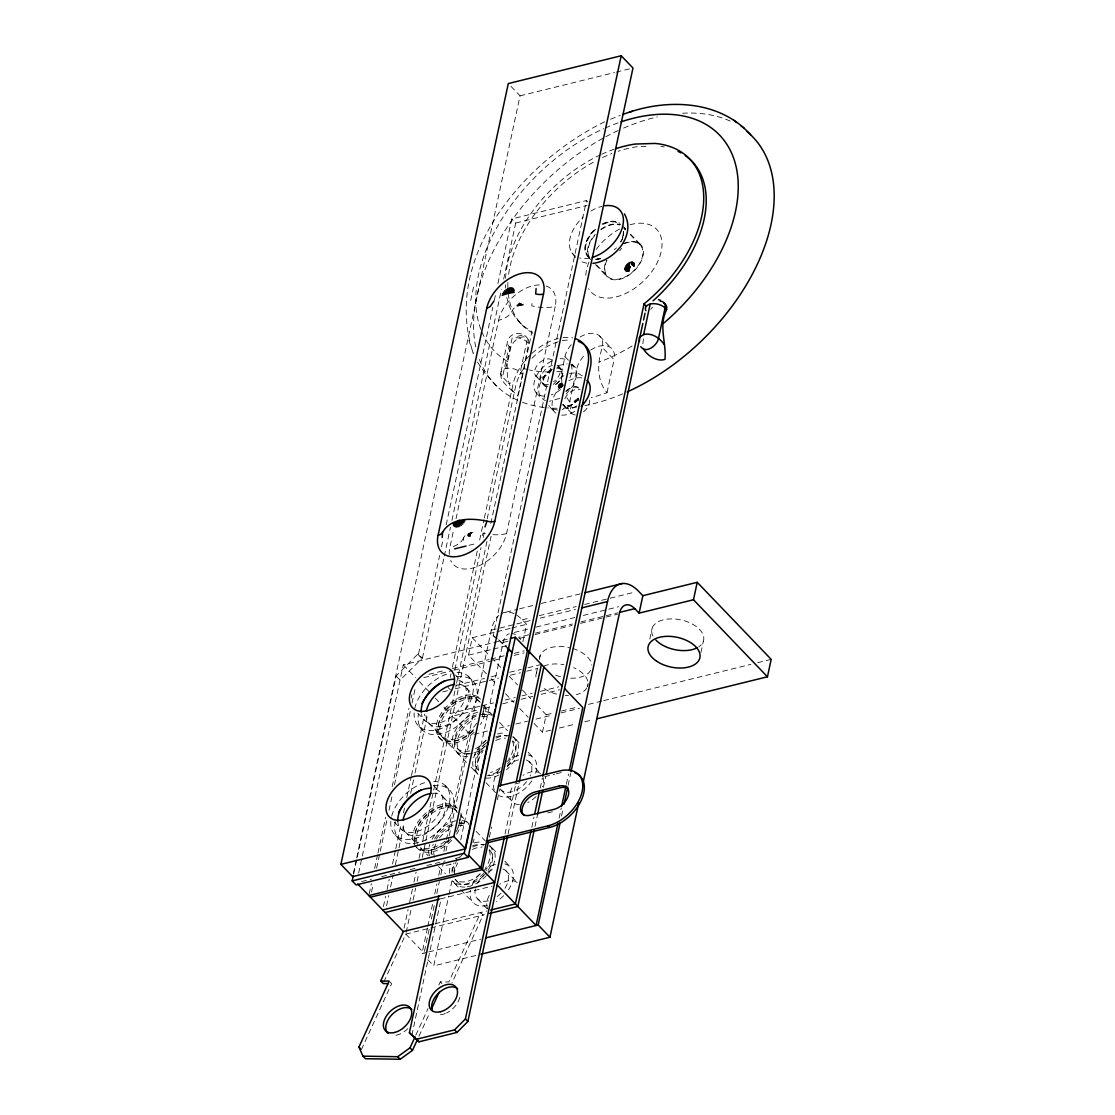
<?xml version="1.0" encoding="UTF-8"?>
<svg xmlns="http://www.w3.org/2000/svg" width="1115" height="1115" viewBox="0 0 1115 1115"><rect width="100%" height="100%" fill="white"/><g stroke="black" fill="none" stroke-linecap="round" stroke-linejoin="round"><path stroke-width="0.75" stroke-dasharray="5 3.75" d="M560.734 387.713L560.761 383.323M576.845 375.184L575.995 369.664L571.925 364.507M456.021 518.768L498.558 320.353A32.656 18.732 12.1 0 0 512.231 310.695A17.213 9.868 12.1 0 1 519.451 305.608L519.534 302.792M629.543 271.14L630.031 262.192M522.531 374.64L517.695 396.048L511.214 389.316L507.367 377.874L507.158 365.107L510.656 348.019A10.885 6.801 -43.8 0 1 521.486 337.092A10.885 6.801 -43.8 0 1 528.58 343.601L522.531 374.64L520.468 372.48A10.885 6.244 12.1 0 0 505.625 368.563A10.885 6.244 12.1 0 0 502.544 376.898L502.377 378.919M463.324 540.315L463.519 537.932A17.213 9.868 12.1 0 1 470.725 532.845L474.586 532.273M500.802 373.539C499.924 382.71 510.419 387.532 514.949 393.971M527.186 339.796L519.743 374.64M531.994 303.489L531.799 305.872A32.656 18.732 12.1 0 0 555.242 306.388L506.531 533.625A34.426 21.506 -43.8 0 1 479.812 565.43A34.426 21.506 -43.8 0 1 450.683 560.441M560.511 387.797L560.984 383.253M576.845 375.197L573.737 384.912L566.225 393.999M470.293 536.622L470.725 532.845L474.279 533.207M629.097 271.293L630.477 262.053M571.201 344.647A22.676 14.161 -43.8 0 0 564.971 356.661L561.375 374.208L562.085 385.525M580.093 337.037A22.676 14.161 -43.8 0 1 602.323 347.462C597.264 362.096 596.372 380.229 607.02 392.689L603.647 393.874A178.665 111.612 -43.8 0 1 591.187 397.665M643.369 338.751L642.672 346.124M470.669 300.493L474.307 283.545M560.288 387.867L561.193 383.184M353.399 873.226L356.312 859.623M356.675 857.923L520.05 95.834L510.642 86.022M353.636 874.104L396.104 676.025L417.763 654.171L422.432 658.073L400.02 680.108L396.104 676.025M358.64 873.115L403.296 664.847L508.635 638.895M418.501 653.989L439.644 555.423M441.456 546.921L442.92 540.12M446.195 524.831L492.83 307.308M494.293 300.506L495.381 295.405M497.931 283.517L511.771 218.93L586.462 200.533L590.393 204.616M369.19 893.854L371.393 883.638M374.668 868.32L377.595 854.703M377.957 852.989L385.623 817.239M392.187 786.591L408.982 708.276M411.17 698.06L411.909 694.645M371.49 892.084L373.316 883.582M376.605 868.251L387.198 818.87M389.01 810.368L392.299 795.037M394.487 784.821L410.557 709.907M412.006 703.091L415.658 686.073M422.432 658.073L443.923 557.807M444.286 556.106L450.488 527.214M451.937 520.412L501.485 289.301M503.673 279.098L515.701 223.014L511.771 218.93M449.275 554.49A34.426 21.506 -43.8 0 1 449.833 547.59L453.833 528.942M383.393 906.565L385.581 896.349M387.044 889.533L389.233 879.317M392.522 864L395.435 850.383M395.797 848.668L401.275 823.135M403.463 812.919L404.564 807.818M406.752 797.601L411.128 777.169M411.491 775.455L424.634 714.171M386.571 905.715L388.759 895.498M390.585 886.982L393.149 875.066M395.337 864.85L398.613 849.532M398.989 847.818L404.452 822.285M410.668 793.336L413.581 779.72M415.045 772.904L427.825 713.321M500.997 371.922L507.548 341.399C509.569 332.507 522.294 330.639 527.27 338.096M507.869 344.73L509.081 346.389L502.544 376.898L508.426 383.03M505.625 368.563L512.161 338.054A10.885 6.244 12.1 0 1 527.005 341.971L528.58 343.601M450.237 677.265L450.962 673.878M452.411 667.091L477.485 550.155M479.659 539.981L484.022 519.646M484.384 517.945L513.095 384.062A45.353 28.335 -43.8 0 1 529.541 355.685M454.864 669.655L481.025 547.618M483.213 537.458L485.025 528.984M487.199 518.81L515.548 386.612A45.353 28.335 -43.8 0 1 524.44 367.225M404.09 928.126L408.104 909.394M409.567 902.579L412.48 888.962M413.944 882.16L416.132 871.944M419.059 858.313L421.247 848.097M422.696 841.295L456.23 684.917M456.593 683.216L487.185 540.482M490.837 523.493L531.994 331.476A117.911 73.66 -43.8 0 1 506.809 297.51M406.181 932.377L411.282 908.544M413.107 900.028L415.658 888.111M417.121 881.296L418.947 872.794M422.237 857.463L491.102 536.245M486.405 673.808L468.523 655.16L472.258 637.738L495.325 632.052M427.435 928.07L421.958 953.604L427.017 952.363M427.798 926.37L432.913 902.537M434.739 894.035L436.927 883.819M438.753 875.303L440.578 866.787M443.854 851.47L446.042 841.254M446.418 839.553L491.297 630.184A43.541 23.067 76.2 0 1 498.879 615.396M424.425 951.388L429.164 929.255M431.352 919.039L434.641 903.707M436.829 893.505L439.38 881.575M440.843 874.773L443.394 862.857M445.958 850.926L448.871 837.309M449.233 835.609L470.781 735.147L452.537 716.151L477.61 709.962M495.158 637.627L493.192 635.578L586.462 200.533M411.853 1035.291L441.136 898.718M475.84 955.499L433.735 965.869L448.69 896.084M449.066 894.369L452.342 879.052M453.805 872.251L457.094 856.933M460.732 839.902L503.074 642.449A21.77 11.526 76.2 0 1 509.165 633.71M578.922 400.438A178.665 111.612 -43.8 0 1 569.667 401.888L576.748 368.926A22.676 14.161 -43.8 0 1 584.957 354.737M522.893 641.766L526.628 624.33L522.308 619.842A43.541 23.067 76.2 0 0 516.886 615.257M489.374 837.24L491.562 827.023M497.401 799.79L499.59 789.573M536.413 673.028L538.113 665.097M539.479 658.77L540.148 655.592M505.053 834.048L515.966 783.162M508.106 833.839L519.046 782.772M607.02 392.689L614.086 359.727L602.323 347.462M550.935 730.13L542.475 732.207L546.211 714.785L537.862 706.074M531.813 827.316L534.001 817.1M540.204 788.166L542.406 777.935M535.005 826.466L537.555 814.535M543.395 787.315L545.583 777.085M559.089 818.229L561.277 808.013M566.378 784.166L568.58 773.949M588.19 683.356L587.507 686.533A26.481 15.192 12.1 0 0 573.695 667.662M561.528 816.027L563.354 807.525M568.106 785.392L570.657 773.476M649.808 639.09L652.191 627.996M700.903 652.596L703.286 641.487M628.665 271.419L630.895 261.955M560.078 387.922L561.403 383.142M628.247 271.502L631.313 261.886M516.496 305.872L519.451 305.608L520.482 302.458M482.224 535.66L483.088 533.109A32.656 18.732 12.1 0 0 489.596 534.336M469.387 536.733L470.725 532.845L473.75 534.127M559.869 387.95L561.612 383.114M627.829 271.558L631.731 261.858M559.66 387.964L561.807 383.114M383.825 981.994L405.804 934.091L429.219 928.321M361.385 1049.605L391.63 983.667L389.191 981.116M415.784 1035.264L428.021 1008.573M438.836 985.033L440.272 981.883L448.788 982.008L480.677 912.474L483.13 915.039L451.951 983.012M418.961 1036.253L429.763 1012.699M627.438 271.572L632.121 261.858M559.465 387.964L562.002 383.128M627.048 271.544L632.484 261.9M468.607 536.594L470.725 532.845L473.025 534.977M517.025 304.953L519.451 305.608L521.388 302.346M559.284 387.95L562.183 383.156M626.686 271.475L632.832 261.983M559.117 387.909L562.35 383.212M626.351 271.377L633.153 262.109M558.95 387.839L562.504 383.281M553.347 384.452L557.876 379.769L564.343 375.365M626.045 271.238L633.459 262.262M467.993 536.217L470.725 532.845L472.175 535.716M578.225 399.24L570.615 405.818L562.239 409.498M507.325 766.423L511.088 761.921A22.676 14.161 -43.8 0 0 514.991 743.761L512.83 740.736M558.796 387.769L562.643 383.365M517.75 304.088L519.451 305.608L522.168 302.486M625.766 271.07L633.724 262.457M558.671 387.672L562.768 383.462M625.515 270.861L633.961 262.68M558.545 387.56L562.88 383.588M467.575 535.646L470.725 532.845L471.241 536.273M625.292 270.611L634.156 262.931M558.448 387.435L562.977 383.727M518.614 303.35L519.451 305.608L522.796 302.848M625.111 270.346L634.324 263.224M551.702 369.19C542.183 375.044 531.521 394.208 545.528 400.703M558.364 387.281L563.047 383.881M624.957 270.053L634.463 263.53M558.294 387.128L563.103 384.034M467.394 534.893L470.725 532.845M624.846 269.719L634.547 263.865M523.311 305.036L519.451 305.608L523.2 303.419M558.253 386.961L563.145 384.215M624.776 269.37L634.602 264.227M558.225 386.78L563.159 384.396M604.637 121.814C523.283 161.327 441.345 257.76 473.276 353.413L472.035 349.762M559.772 398.417L549.472 401.247M624.735 269.008L634.63 264.603M558.183 365.525L567.159 363.838M610.63 119.221L620.233 115.389M558.211 386.598L563.159 384.591M624.735 268.617L634.602 265.008M519.451 305.608L523.381 304.172M517.527 336.326L522.168 335.183M510.74 383.003L508.593 383.532M473.861 544.092L468.802 545.346M558.225 386.389L563.145 384.786M624.776 268.213L634.547 265.412M558.253 386.194L563.103 384.996M520.05 95.834L614.449 72.587M616.135 72.168L629.613 68.837M515.701 223.014L587.075 205.439M506.001 612.163L517.792 609.25M519.479 608.832L534.643 605.097M541.374 603.438L580.121 593.905M522.308 619.842L530.74 617.766M539.158 615.689L576.218 606.56M584.636 604.483L633.473 592.455M491.297 630.184L531.716 620.233M540.148 618.156L575.507 609.445M496.969 631.648L510.154 628.4M511.799 627.996L526.628 624.33M493.192 635.578L497.485 638.658M514.21 632.47L527.688 629.153M536.106 627.076L574.852 617.529M583.27 615.452L618.644 606.741M528.677 634.783L518.573 637.278L520.733 639.522M535.423 633.125L572.469 623.996M580.901 621.919L617.947 612.79M503.074 642.449L508.119 641.209M519.911 638.296L526.642 636.637M535.075 634.56L572.12 625.431M580.553 623.355L617.599 614.226M468.523 655.16L491.59 649.488M493.234 649.083L508.064 645.418M428.927 674.324L445.652 670.213M452.342 668.554L489.123 659.495M490.795 659.09L504.175 655.787M514.21 653.32L524.245 650.853M423.811 677.613L452.244 670.603M453.917 670.199L492.37 660.721M494.043 660.303L502.405 658.254M514.113 655.369L524.134 652.888M456.133 685.446L484.565 678.436M491.255 676.791L499.618 674.728M509.653 672.261L521.346 669.376M528.036 667.732L539.855 664.819M442.725 691.899L448.955 690.366M455.241 688.819L498.726 678.101M510.433 675.23L520.454 672.749M526.754 671.202L537.639 668.512M480.175 706.171L450.084 713.586L442.098 705.279M481.847 705.767L493.555 702.882M505.262 699.997L515.297 697.53M521.987 695.871L532.008 693.405M540.371 691.342L558.768 686.812M484.3 708.318L492.663 706.255M502.698 703.788L514.405 700.903M521.095 699.258L532.789 696.373M541.151 694.311L559.549 689.781M546.211 714.785L552.984 713.112M561.43 711.022L578.351 706.854M588.497 704.359L602.03 701.028M603.717 700.61L750.883 664.359M757.643 662.686L771.176 659.355M474.126 734.325L487.492 731.036M499.199 728.151L509.234 725.684M515.924 724.025L527.632 721.14M535.994 719.091L552.706 714.966M561.068 712.903L579.466 708.373M559.396 728.039L576.302 723.886M584.762 721.795L593.222 719.719M514.935 783.97L523.228 781.922M544.803 776.611L554.754 774.158M556.413 773.754L561.403 772.528M547.66 812.933L552.441 811.748M361.581 881.547L371.616 879.08M381.651 876.613L388.341 874.954M390.013 874.55L400.048 872.083M410.083 869.602L416.773 867.958M426.794 865.491L433.484 863.832M435.157 863.428L445.192 860.961M455.227 858.48L461.917 856.836M440.3 898.927L492.133 886.16M435.129 923.708L486.962 910.927M430.892 927.903L484.398 914.718M428.704 951.945L480.913 939.081M569.389 373.344L577.138 372.8L583.27 376.438M624.86 267.795L634.449 265.83M558.308 385.985L563.033 385.205M624.971 267.377L634.31 266.262M561.835 371.309L561.737 371.323A156.002 97.465 -43.8 0 1 553.249 371.922M558.378 385.762L562.964 385.428M646.087 146.344L637.78 146.595A117.911 73.66 -43.8 0 0 618.142 151.278M625.125 266.945L634.128 266.694M558.462 385.553L562.866 385.637M625.32 266.513L633.933 267.112M557.486 410.041L552.148 408.731L548.692 405.47M558.559 385.344L562.754 385.846M625.543 266.095L633.682 267.544M586.825 263.238L581.18 261.649M558.685 385.121L562.629 386.069M625.794 265.663L633.418 267.962M523.269 368.34L523.743 368.48A156.002 97.465 -43.8 0 0 528.064 369.623M558.824 384.912L562.49 386.278M626.086 265.245L633.111 268.367M558.977 384.717L562.322 386.473M626.407 264.84L632.79 268.771M571.8 365.065L573.863 366.542M559.131 384.508L562.155 386.668M626.741 264.464L632.428 269.147M559.312 384.327L561.974 386.849M498.67 639.745L508.133 648.414M499.046 640.567L506.14 647.076M627.104 264.088L632.066 269.509M496.928 386.361L484.9 373.163L477.443 362.068M575.312 257.649L570.462 249.899M623.341 226.61L625.752 229.119M630.574 234.136L640.219 244.185M630.296 234.652L640.679 245.467M587.452 255.433L589.765 257.83M596.678 265.049L607.076 275.865M595.48 264.589L607.536 277.147M599.605 335.963L611.368 348.228M564.971 356.661L570.852 362.793M572.037 364.02L576.748 368.926M519.005 321.678L521.458 324.228M558.74 366.487L561.193 369.051M557.988 366.375L561.291 369.818M509.081 346.389L510.656 348.019M535.66 375.825L544.482 385.01M571.758 413.456L562.936 404.257A11.331 7.08 -43.8 0 0 578.518 398.571M542.141 383.226L544.594 385.79M565.291 407.351L562.838 404.787A11.791 7.373 -43.8 0 0 578.532 399.072M550.099 407.254L554.643 411.979M472.258 637.738L490.154 656.373M491.339 657.613L502.071 668.805M509.234 676.261L517.583 684.958M522.35 689.92L530.712 698.617M491.185 678.784L497.151 684.986M505.499 693.683L513.848 702.394M519.813 708.596L528.162 717.307M534.127 723.51L542.475 732.207M468.467 676.471L472.398 680.554M455.533 675.035L462.6 682.394M466.432 687.941L478.697 700.722M483.617 705.837L492.523 715.119M499.548 722.422L507.52 730.743M515.674 739.245L521.374 745.182M528.217 752.304L533.918 758.242M529.151 761.67L540.928 773.935A19.959 12.46 -43.8 0 0 523.046 775.329M417.763 654.171L421.679 658.254M448.049 687.425L450.502 689.99M403.296 664.847L415.547 677.627M419.351 681.586L429.387 692.025M435.254 698.143L440.955 704.095M501.067 790.005L512.844 802.256M457.763 748.806L460.216 751.371M428.815 723.133L441.08 735.9M442.655 737.531L454.906 750.311M457.359 752.862L466.488 762.367M471.046 767.12L475.603 771.873M486.042 782.744L496.3 793.434M417.749 713.14L424.815 720.499M438.181 736.276L439.756 737.907M418.947 726.423L422.864 730.52M445.108 785.434L449.038 789.518M433.359 785.225L439.24 791.357M443.073 796.904L455.338 809.685M460.258 814.8L469.164 824.096M476.189 831.4L485.304 840.905M492.314 848.208L498.015 854.146M504.858 861.268L510.558 867.219M505.792 870.648L517.569 882.899A19.959 12.46 -43.8 0 0 499.673 884.293M477.708 898.969L488.3 910.007M457.554 881.895L455.101 879.345A22.676 14.161 -43.8 0 0 481.499 872.836M405.456 832.097L417.721 844.863M420.397 847.665L428.202 855.79M438.557 866.578L445.401 873.714M454.697 883.387L472.941 902.397M394.389 822.117L401.456 829.476M395.574 835.4L399.505 839.484M405.804 934.091L424.048 953.088M427.853 959.736L433.735 965.869M440.272 981.883L441.902 983.583M536.176 392.731L541.291 398.069M569.667 401.888L565.653 395.909M559.493 384.145L561.779 387.03M627.494 263.739L631.661 269.858M623.675 228.004L625.125 230.024M489.457 849.7L491.631 852.738A22.676 14.161 -43.8 0 1 487.729 870.899M559.688 383.964L561.584 387.198M627.884 263.405L631.257 270.165M559.897 383.811L561.375 387.351M628.303 263.098L630.839 270.457M468.899 340.493L470.112 344.061M560.106 383.671L561.166 387.476M628.735 262.833L630.407 270.722M560.329 383.546L560.943 387.602M629.167 262.583L629.975 270.945M560.538 383.421L560.734 385.595M629.599 262.373L629.766 266.806M630.003 224.784A45.353 28.335 -43.8 0 1 653.766 268.715A45.353 28.335 -43.8 0 1 588.622 288.701M585.779 275.363A45.353 28.335 -43.8 0 1 589.751 260.283M596.191 249.412A45.353 28.335 -43.8 0 1 619.912 228.882M624.47 243.586A22.676 14.161 -43.8 0 1 642.547 256.06A22.676 14.161 -43.8 0 1 616.804 279.349A22.676 14.161 -43.8 0 1 607.661 258.778M623.327 232.547A22.676 14.161 -43.8 0 1 620.47 242.122M600.358 258.387A22.676 14.161 -43.8 0 1 597.18 258.917M589.278 257.105A22.676 14.161 -43.8 0 1 595.243 229.272M602.63 224.157A22.676 14.161 -43.8 0 1 619.243 223.362M623.62 231.446A23.025 14.384 -43.8 0 1 623.313 235.084M622.853 236.993A23.025 14.384 -43.8 0 1 620.33 242.847M599.34 258.889A23.025 14.384 -43.8 0 1 595.605 259.251M589.389 257.579A23.025 14.384 -43.8 0 1 596.497 227.906M602.253 224.087A23.025 14.384 -43.8 0 1 619.745 223.293M589.542 258.081A32.126 20.07 -43.8 0 1 579.647 257.983M575.675 256.269A32.126 20.07 -43.8 0 1 583.089 217.035M590.866 211.083A32.126 20.07 -43.8 0 1 601.933 206.331M433.679 781.336A35.192 21.979 -43.8 0 1 447.84 808.277A35.192 21.979 -43.8 0 1 411.797 839.121A35.192 21.979 -43.8 0 1 391.365 817.56M391.713 816.082A35.192 21.979 -43.8 0 1 426.39 782.228M457.039 672.373A35.192 21.979 -43.8 0 1 471.729 697.795A35.192 21.979 -43.8 0 1 438.167 729.503A35.192 21.979 -43.8 0 1 414.139 712.917M414.724 708.582A35.192 21.979 -43.8 0 1 449.749 673.265M456.662 676.763A35.192 21.979 -43.8 0 1 476.258 699.886A35.192 21.979 -43.8 0 1 441.582 733.726A35.192 21.979 -43.8 0 1 418.376 714.13M433.303 785.727A35.192 21.979 -43.8 0 1 452.76 809.351A35.192 21.979 -43.8 0 1 417.219 842.926A35.192 21.979 -43.8 0 1 395.281 821.644M458.753 680.108A26.844 16.767 -43.8 0 1 454.376 714.422A26.844 16.767 -43.8 0 1 421.358 713.921M435.394 789.072A26.844 16.767 -43.8 0 1 430.139 824.166A26.844 16.767 -43.8 0 1 397.79 821.239M506.531 533.625A32.656 18.732 12.1 0 1 491.227 534.531M546.197 285.998A34.426 21.506 -43.8 0 1 555.242 306.388M498.558 320.353A34.426 21.506 -43.8 0 1 539.953 284.938M463.519 537.932A32.656 18.732 12.1 0 1 449.833 547.59M476.621 723.273A25.757 16.098 -43.8 0 1 443.422 737.823A25.757 16.098 -43.8 0 1 448.885 706.562A25.757 16.098 -43.8 0 1 480.189 702.868M415.686 841.49A25.757 16.098 -43.8 0 1 430.585 811.441A25.757 16.098 -43.8 0 1 457.373 813.058M444.941 841.281A25.757 16.098 -43.8 0 1 420.843 847.219M432.843 793.239A25.757 16.098 -43.8 0 1 445.22 810.396A25.757 16.098 -43.8 0 1 421.86 834.55A25.757 16.098 -43.8 0 1 402.613 824.515M459.282 684.387A25.757 16.098 -43.8 0 1 458.39 717.516A25.757 16.098 -43.8 0 1 425.972 715.551M460.314 816.082A28.293 17.673 -43.8 0 1 459.826 821.532M459.478 822.968A28.293 17.673 -43.8 0 1 457.889 827.358M448.16 840.599A28.293 17.673 -43.8 0 1 415.909 846.661A28.293 17.673 -43.8 0 1 424.369 814.438A28.293 17.673 -43.8 0 1 456.843 807.581M483.673 707.105A28.293 17.673 -43.8 0 1 482.405 715.454M473.554 729.642A28.293 17.673 -43.8 0 1 440.118 738.52A28.293 17.673 -43.8 0 1 447.059 706.13A28.293 17.673 -43.8 0 1 480.203 698.603M484.718 705.474A28.293 17.673 -43.8 0 1 480.467 724.402M474.126 732.276A28.293 17.673 -43.8 0 1 441.61 740.095A28.293 17.673 -43.8 0 1 447.854 708.555A28.293 17.673 -43.8 0 1 480.663 699.258M460.857 812.96A28.293 17.673 -43.8 0 1 456.174 834.801M451.756 840.236A28.293 17.673 -43.8 0 1 416.383 846.884M414.641 842.592A28.293 17.673 -43.8 0 1 428.787 813.574A28.293 17.673 -43.8 0 1 457.303 808.222M624.219 227.53A23.22 14.509 -43.8 0 1 625.557 229.718M621.571 248.31A23.22 14.509 -43.8 0 1 619.745 250.68M590.671 259.572A23.22 14.509 -43.8 0 1 595.257 234.359M600.901 229.342A23.22 14.509 -43.8 0 1 620.024 224.631M632.093 346.012A156.002 97.465 -43.8 0 1 599.173 362.11M549.932 371.992A156.002 97.465 -43.8 0 1 529.541 369.957M507.743 361.608A156.002 97.465 -43.8 0 1 482.182 332.591M480.9 329.427A156.002 97.465 -43.8 0 1 603.745 128.671M605.32 127.96A156.002 97.465 -43.8 0 1 619.438 122.399M650.812 309.371A10.885 6.801 -43.8 0 1 652.623 307.21M622.672 393.874A178.679 111.625 -43.8 0 1 584.915 405.595M576.859 406.947A178.679 111.625 -43.8 0 1 563.549 408.174M557.096 408.299A178.679 111.625 -43.8 0 1 547.688 407.853M544.301 407.491A178.679 111.625 -43.8 0 1 519.381 401.038M517.792 400.341A178.679 111.625 -43.8 0 1 478.697 357.539M475.729 346.863A178.679 111.625 -43.8 0 1 604.344 137.493M605.821 136.699A178.679 111.625 -43.8 0 1 620.623 129.396M623.592 128.086A178.679 111.625 -43.8 0 1 657.334 116.894M682.561 113.242A178.679 111.625 -43.8 0 1 731.524 121.716M622.783 243.92A23.22 14.509 -43.8 0 1 643.271 254.359A23.22 14.509 -43.8 0 1 618.24 279.6A23.22 14.509 -43.8 0 1 606.435 260.408M614.267 249.788A23.22 14.509 -43.8 0 1 616.567 247.823M590.643 350.068A22.676 14.161 -43.8 0 1 614.086 359.727M486.67 742.479A25.757 16.098 -43.8 0 1 477.108 750.158M469.304 753.35A25.757 16.098 -43.8 0 1 452.509 737.935A25.757 16.098 -43.8 0 1 478.14 712.081M485.373 711.565A25.757 16.098 -43.8 0 1 491.604 714.213M429.526 855.902A25.757 16.098 -43.8 0 1 429.832 844.39M432.09 839.26A25.757 16.098 -43.8 0 1 457.303 820.57M462.014 820.542A25.757 16.098 -43.8 0 1 468.244 823.191M459.756 818.898A25.757 16.098 -43.8 0 1 455.617 832.612M451.045 838.675A25.757 16.098 -43.8 0 1 420.216 847.414M417.261 843.121A25.757 16.098 -43.8 0 1 429.693 814.898A25.757 16.098 -43.8 0 1 456.913 811.316M483.102 711.468A25.757 16.098 -43.8 0 1 481.527 718.52M473.331 730.827A25.757 16.098 -43.8 0 1 443.101 738.005A25.757 16.098 -43.8 0 1 450.321 708.318A25.757 16.098 -43.8 0 1 480.272 702.352M589.333 400.02A11.331 7.08 -43.8 0 1 581.737 413.121M575.298 414.975A11.331 7.08 -43.8 0 1 570.546 408.313A11.331 7.08 -43.8 0 1 578.183 398.111M566.253 391.281A11.331 7.08 -43.8 0 1 580.051 389.595M574.685 411.435A22.676 14.161 -43.8 0 1 559.214 414.696M555.939 413.149A22.676 14.161 -43.8 0 1 564.19 383.727M568.734 380.745A22.676 14.161 -43.8 0 1 583.939 378.431M552.162 369.163A11.331 7.08 -43.8 0 1 537.305 377.065A11.331 7.08 -43.8 0 1 539.075 363.197A11.331 7.08 -43.8 0 1 553.124 361.692M556.427 368.075A11.331 7.08 -43.8 0 1 562.364 374.333A11.331 7.08 -43.8 0 1 554.253 385.163M547.869 386.738A11.331 7.08 -43.8 0 1 543.549 379.713A11.331 7.08 -43.8 0 1 551.521 369.664M571.005 364.354A22.676 14.161 -43.8 0 1 569.207 379.114M560.497 389.581A22.676 14.161 -43.8 0 1 551.326 394.877M544.552 396.146A22.676 14.161 -43.8 0 1 534.35 381.455A22.676 14.161 -43.8 0 1 553.291 360.41M560.148 358.723A22.676 14.161 -43.8 0 1 567.633 360.382M485.555 745.893A22.676 14.161 -43.8 0 1 473.499 753.099M472.272 753.433A22.676 14.161 -43.8 0 1 457.15 742.2A22.676 14.161 -43.8 0 1 475.101 718.924M481.68 716.778A22.676 14.161 -43.8 0 1 488.886 717.238M463.255 853.825A22.676 14.161 -43.8 0 1 459.938 856.794M434.697 857.31A22.676 14.161 -43.8 0 1 435.784 843.985M439.449 837.978A22.676 14.161 -43.8 0 1 451.742 827.888M458.307 825.741A22.676 14.161 -43.8 0 1 465.512 826.215M557.361 367.671A11.791 7.373 -43.8 0 1 562.601 375.03A11.791 7.373 -43.8 0 1 553.444 385.915M546.28 386.793A11.791 7.373 -43.8 0 1 543.521 378.556A11.791 7.373 -43.8 0 1 552.329 368.912M531.994 358.236A45.353 28.335 -43.8 0 1 560.678 341.092M562.294 340.73A45.353 28.335 -43.8 0 1 570.072 339.95M459.673 997.368A16.864 10.537 -43.8 0 1 446.571 1012.964M445.345 1013.507A16.864 10.537 -43.8 0 1 439.38 1014.734M486.168 740.123A22.676 14.161 -43.8 0 1 474.795 749.071M469.833 750.883A22.676 14.161 -43.8 0 1 455.045 737.322A22.676 14.161 -43.8 0 1 477.61 714.548M482.307 713.976A22.676 14.161 -43.8 0 1 489.68 716.624M557.04 365.483A11.791 7.373 -43.8 0 1 553.542 381.846M548.413 384.299A11.791 7.373 -43.8 0 1 540.733 377.26A11.791 7.373 -43.8 0 1 552.469 365.413M432.244 854.745A22.676 14.161 -43.8 0 1 431.686 846.285M434.599 838.982A22.676 14.161 -43.8 0 1 454.251 823.525M458.948 822.954A22.676 14.161 -43.8 0 1 466.321 825.588M531.966 353.344A45.353 28.335 -43.8 0 1 558.225 338.542M563.033 337.65A45.353 28.335 -43.8 0 1 572.748 337.943M513.221 736.68A25.757 16.098 -43.8 0 1 507.367 764.04M497.806 771.719A25.757 16.098 -43.8 0 1 487.464 775.385M477.582 773.559A25.757 16.098 -43.8 0 1 486.001 740.262M497.541 734.005A25.757 16.098 -43.8 0 1 506.071 733.126M489.861 845.658A25.757 16.098 -43.8 0 1 486.001 870.662M483.994 873.017A25.757 16.098 -43.8 0 1 452.244 880.836M449.401 873.254A25.757 16.098 -43.8 0 1 450.99 864.669M474.182 842.968A25.757 16.098 -43.8 0 1 482.711 842.104M474.028 839.01A25.757 16.098 -43.8 0 1 472.871 842.829M450.976 864.097A25.757 16.098 -43.8 0 1 445.861 865.351M431.157 854.257A25.757 16.098 -43.8 0 1 433.275 844.376M436.09 839.274A25.757 16.098 -43.8 0 1 454.641 824.389M459.756 823.135A25.757 16.098 -43.8 0 1 468.495 824.292M483.366 750.214A25.757 16.098 -43.8 0 1 474.335 755.12M467.603 756.527A25.757 16.098 -43.8 0 1 455.157 739.663A25.757 16.098 -43.8 0 1 478 715.426M479.297 714.994A25.757 16.098 -43.8 0 1 491.868 715.328M532.984 333.246A117.911 73.66 -43.8 0 1 508.231 293.579M507.841 287.363A117.911 73.66 -43.8 0 1 507.882 282.513M508.635 274.206A117.911 73.66 -43.8 0 1 594.741 161.48M602.476 157.563A117.911 73.66 -43.8 0 1 611.842 153.549M660.944 146.386A117.911 73.66 -43.8 0 1 664.219 146.929M505.513 287.949A117.911 73.66 -43.8 0 1 505.388 284.799M505.513 278.304A117.911 73.66 -43.8 0 1 600.023 155.013M601.584 154.288A117.911 73.66 -43.8 0 1 614.031 149.285M483.952 875.387A22.676 14.161 -43.8 0 1 455.979 879.986M454.46 874.941A22.676 14.161 -43.8 0 1 457.749 863.094M472.439 849.449A22.676 14.161 -43.8 0 1 482.098 847.066M407.769 1028.657A16.864 10.537 -43.8 0 1 394.724 1035.417M501.639 771.078A22.676 14.161 -43.8 0 1 488.272 775.566M478.753 769.894A22.676 14.161 -43.8 0 1 482.642 751.733M495.799 740.485A22.676 14.161 -43.8 0 1 505.457 738.102M576.692 405.958A11.791 7.373 -43.8 0 1 563.688 403.728M564.734 398.849A11.791 7.373 -43.8 0 1 580.19 389.609M588.887 256.157A22.676 14.161 -43.8 0 1 595.535 234.568M601.041 229.662A22.676 14.161 -43.8 0 1 619.717 225.063M489.178 850.188A22.676 14.161 -43.8 0 1 485.276 868.348M452.007 872.39A22.676 14.161 -43.8 0 1 454.028 862.982M472.481 845.839A22.676 14.161 -43.8 0 1 483.757 845.212M623.592 231.39A22.676 14.161 -43.8 0 1 623.229 235.934M622.811 237.537A22.676 14.161 -43.8 0 1 621.585 240.798M600.664 258.694A22.676 14.161 -43.8 0 1 595.954 259.265M588.595 256.631A22.676 14.161 -43.8 0 1 596.274 228.923M603.48 224.185A22.676 14.161 -43.8 0 1 620.511 224.436M565.695 391.435A11.791 7.373 -43.8 0 1 579.438 388.048M512.538 741.21A22.676 14.161 -43.8 0 1 508.635 759.371M500.384 767.705A22.676 14.161 -43.8 0 1 490.516 772.444M478.46 770.367A22.676 14.161 -43.8 0 1 483.966 744.681M495.841 736.876A22.676 14.161 -43.8 0 1 507.13 736.248M528.203 754.953A25.757 16.098 -43.8 0 1 535.172 774.423M531.841 780.793A25.757 16.098 -43.8 0 1 499.422 795.789M494.279 790.047A25.757 16.098 -43.8 0 1 500.161 768.416M506.698 761.824A25.757 16.098 -43.8 0 1 519.534 755.203M504.844 863.93A25.757 16.098 -43.8 0 1 508.482 889.77M503.632 895.693A25.757 16.098 -43.8 0 1 496.426 901.477M487.325 905.436A25.757 16.098 -43.8 0 1 470.544 890.035M472.216 884.948A25.757 16.098 -43.8 0 1 480.997 872.822M483.339 870.801A25.757 16.098 -43.8 0 1 498.698 863.693M489.192 845.853A25.757 16.098 -43.8 0 1 487.478 874.411M486.447 875.568A25.757 16.098 -43.8 0 1 466.558 886.913M464.941 887.066A25.757 16.098 -43.8 0 1 452.676 880.014M452.3 871.024A25.757 16.098 -43.8 0 1 455.241 863.372M472.732 847.024A25.757 16.098 -43.8 0 1 485.164 844.654M512.552 736.89A25.757 16.098 -43.8 0 1 506.461 769.852M498.963 774.967A25.757 16.098 -43.8 0 1 485.206 777.977M478.056 774.423A25.757 16.098 -43.8 0 1 487.269 743.803M496.091 738.046A25.757 16.098 -43.8 0 1 508.524 735.691M512.189 633.473A21.77 11.526 76.2 0 1 515.409 634.7M501.095 613.794A43.541 23.067 76.2 0 1 514.113 613.696M586.95 687.746A26.481 15.192 12.1 0 1 576.288 694.701M568.525 695.635A26.481 15.192 12.1 0 1 565.152 695.537M556.664 694.129A26.481 15.192 12.1 0 1 542.211 687.049M535.911 676.972A26.481 15.192 12.1 0 1 537.723 670.631M543.66 666.199A26.481 15.192 12.1 0 1 563.883 664.679M652.958 636.066A26.481 15.192 12.1 0 1 681.92 620.121A26.481 15.192 12.1 0 1 698.645 646.923M590.685 670.31A26.481 15.192 12.1 0 1 568.887 678.101M560.399 676.693A26.481 15.192 12.1 0 1 555.521 675.091M539.646 659.536A26.481 15.192 12.1 0 1 569.319 647.592M572.65 648.47A26.481 15.192 12.1 0 1 591.744 665.153M526.294 759.97A19.959 12.46 -43.8 0 1 530.099 776.068M526.615 781.685A19.959 12.46 -43.8 0 1 499.172 787.329M507.172 766.2A19.959 12.46 -43.8 0 1 518.545 759.859M502.935 868.947A19.959 12.46 -43.8 0 1 504.273 889.296M500.942 893.24A19.959 12.46 -43.8 0 1 496.997 896.627M488.328 900.795A19.959 12.46 -43.8 0 1 475.325 888.85M477.485 883.15A19.959 12.46 -43.8 0 1 486.502 872.989M487.91 872.028A19.959 12.46 -43.8 0 1 495.171 868.822M543.228 777.671A19.959 12.46 -43.8 0 1 542.475 786.897M536.078 796.542A19.959 12.46 -43.8 0 1 527.827 802.493M519.325 804.584A19.959 12.46 -43.8 0 1 513.444 785.016M487.576 908.572A19.959 12.46 -43.8 0 1 491.004 892.585"/><path stroke-width="1.5" d="M502.126 295.363L507.673 293.343L507.715 288.423M442.195 537.5L442.627 532.106C451.45 517.235 472.105 518.001 486.948 521.193A10.885 6.244 12.1 0 0 494.767 521.36L543.479 294.123A34.426 21.506 -43.8 0 0 521.039 273.537A34.426 21.506 -43.8 0 0 486.781 308.088L438.07 535.325A34.426 21.506 -43.8 0 0 460.509 555.911A34.426 21.506 -43.8 0 0 494.767 521.36M536.106 288.562L535.66 293.956A10.885 6.244 12.1 0 0 543.479 294.123M458.07 526.893L458.962 520.58L464.885 521.067M663.746 303.155A10.885 6.801 -43.8 0 1 666.603 309.608C658.338 326.207 666.561 342.876 664.972 359.364C657.279 362.082 646.784 355.518 643.285 348.493M340.897 864.376L508.287 83.569L621.208 55.75L632.986 68.015L465.596 848.808L352.661 876.627L340.897 864.376L453.833 836.543L465.596 848.808M510.308 638.491L515.325 637.25L468.133 857.365L356.103 884.962L352.173 880.878L353.274 875.805M507.506 836.612L467.868 1021.493L457.039 1032.42L418.947 1041.814L409.4 1032.741L438.683 896.167M453.833 836.543L621.208 55.75M468.133 857.365L464.216 853.282L495.06 709.363M495.799 705.976L508.133 648.414L512.05 652.512M526.74 650.393L587.786 365.664A45.353 28.335 -43.8 0 0 575.856 338.807M527.59 650.017L480.872 867.958L368.828 895.568M488.272 842.355L482.433 869.602L370.403 897.199M500.314 786.173L529.151 651.662M529.193 652.944L590.239 368.215A45.353 28.335 -43.8 0 0 578.309 341.357M409.4 1032.741L416.494 1039.25L454.586 1029.87L465.415 1018.943L504.328 837.449M516.231 781.908L541.416 664.429M519.409 781.058L543.869 666.979M531.088 830.717L515.395 903.93L490.6 910.035M534.74 813.685L539.479 791.552M542.754 776.263L644.038 303.879A117.911 73.66 -43.8 0 0 703.537 203.432A117.911 73.66 -43.8 0 0 655.132 143.431L635.327 144.044A117.911 73.66 -43.8 0 0 615.689 148.727M534.266 829.867L517.848 906.481L489.415 913.492M537.555 814.535L542.671 790.702M546.308 773.726L642.839 323.42M643.564 320.019L645.028 313.231M639.48 341.469L639.341 337.274L643.648 334.556L650.184 304.047M557.988 823.33L536.092 925.492L497.151 884.92M561.639 806.312L566.016 785.88M569.305 770.549L582.811 707.551L564.566 688.54M480.9 954.245L549.946 937.241L538.183 924.976L560.078 822.842M564.092 804.124L567.744 787.092M571.019 771.775L607.522 601.556A43.541 23.067 76.2 0 1 638.533 591.215L642.853 595.703L639.104 613.139L693.488 599.745L767.441 676.791L596.609 718.882M549.946 937.241L578.783 802.758M582.797 784.04L619.285 613.821A21.77 11.526 76.2 0 1 634.797 608.651L639.104 613.139M693.488 599.745L697.223 582.309L642.853 595.703M767.441 676.791L771.176 659.355L697.223 582.309M502.517 293.663L507.673 293.343L509.318 287.837M484.997 526.963L486.948 521.193M456.551 527.074L458.962 520.58L463.965 522.642M388.229 983.611L383.128 983.541L380.675 980.991L403.351 931.527L433.456 924.112M417.512 1039.389L412.466 1050.386L400.174 1059.25L365.441 1058.72L362.988 1056.17L358.932 1047.055L389.191 981.116L380.675 980.991M362.988 1056.17L397.721 1056.699L410.027 1047.821L415.059 1036.839M431.198 1009.563L439.115 992.294M503.423 292.088L507.673 293.343L510.851 287.642M455.213 526.851L458.962 520.58L462.739 524.106M493.875 301.189L491.339 304.869A10.885 6.244 12.1 0 1 486.781 308.088M504.663 290.625L507.673 293.343L512.189 287.879M454.153 526.21L458.962 520.58L461.289 525.346M506.112 289.37L507.673 293.343L513.248 288.506M453.443 525.235L458.962 520.58L459.687 526.294M514.238 292.381L507.673 293.343L513.959 289.496M453.15 523.952L458.962 520.58M507.673 293.343L514.252 290.764M466.056 546.057L454.586 548.887M622.588 114.58C664.373 98.385 718.994 99.054 750.702 134.915M630.045 112.044L632.414 111.235M585.166 592.65L622.226 583.521M582.253 607.773L607.522 601.556M619.633 612.372L634.797 608.651M498.433 786.019L559.828 770.897A34.286 21.422 -43.8 0 1 582.169 791.399A34.286 21.422 -43.8 0 1 548.05 825.811L486.656 840.933L488.231 842.578L549.625 827.441A34.286 21.422 -43.8 0 0 581.263 800.375A34.286 21.422 -43.8 0 0 574.727 772.723M352.173 880.878L464.216 853.282M382.654 909.965L494.698 882.369L468.607 855.191M385.107 912.53L439.477 899.136M485.917 937.854L538.183 924.976M643.648 334.556C652.01 332.521 659.745 338.096 664.387 344.619M592.887 263.349C614.49 261.008 636.54 235.07 624.414 213.899M658.408 299.614L660.442 300.228M733.6 120.072L736.694 122.483M741.015 125.814L744.137 128.253M507.325 648.163L510.879 651.425M666.603 309.608L665.028 307.963A10.885 6.801 -43.8 0 0 660.192 301.189M644.038 303.879L646.491 306.43M515.325 637.25L562.113 685.99M548.05 825.811L549.625 827.441M357.678 883.944L403.351 931.527M465.415 1018.943L467.868 1021.493M454.586 1029.87L457.039 1032.42M416.494 1039.25L418.947 1041.814M410.027 1047.821L412.466 1050.386M397.721 1056.699L400.174 1059.25M358.932 1047.055L360.563 1048.755M640.763 346.667C645.975 354.236 657.223 345.399 658.491 338.472L665.028 307.963A10.885 6.244 12.1 0 0 651.411 303.81A10.885 6.244 12.1 0 0 645.892 310.723M604.623 205.787A32.126 20.07 -43.8 0 1 622.714 226.206A32.126 20.07 -43.8 0 1 592.26 257.412M398.571 812.598A35.192 21.979 -43.8 0 1 421.331 789.768M421.93 703.621A35.192 21.979 -43.8 0 1 444.69 680.791M442.627 532.106A10.885 6.244 12.1 0 1 438.07 535.325M421.163 712.276A26.844 16.767 -43.8 0 1 453.875 679.272M397.79 821.239A26.844 16.767 -43.8 0 1 430.515 788.235M426.418 710.757A25.757 16.098 -43.8 0 1 454.572 684.429M403.059 819.734A25.757 16.098 -43.8 0 1 431.212 793.392M524.008 815.539A14.509 9.059 -43.8 0 1 524.134 803.511A14.509 9.059 -43.8 0 1 536.705 793.615L560.608 787.72A14.509 9.059 -43.8 0 1 568.329 789.044M620.999 121.87A156.002 97.465 -43.8 0 1 736.346 167.821A156.002 97.465 -43.8 0 1 663.69 323.183M747.12 131.654A178.679 111.625 -43.8 0 1 757.893 263.056A178.679 111.625 -43.8 0 1 627.132 391.936M587.006 380.257A22.676 14.161 -43.8 0 1 581.222 406.376M432.299 1010.511A16.864 10.537 -43.8 0 1 439.617 992.155A16.864 10.537 -43.8 0 1 457.652 988.824M685.237 155.584A117.911 73.66 -43.8 0 1 653.028 300.855M678.059 151.403A117.911 73.66 -43.8 0 1 681.042 152.95M388.118 1033.494A16.864 10.537 -43.8 0 1 392.215 1014.385A16.864 10.537 -43.8 0 1 411.867 1009.549M697.21 647.759A26.481 15.192 12.1 0 1 655.927 640.121M559.033 786.089L535.144 791.971A14.509 9.059 -43.8 0 0 520.691 806.535A14.509 9.059 -43.8 0 0 530.155 815.218L554.057 809.337A14.509 9.059 -43.8 0 0 568.497 794.772A14.509 9.059 -43.8 0 0 559.033 786.089M427.324 710.687A26.844 16.767 -43.8 0 0 453.387 673.711A26.844 16.767 -43.8 0 0 415.101 683.147A26.844 16.767 -43.8 0 0 427.324 710.687M403.964 819.664A26.844 16.767 -43.8 0 0 430.028 782.688A26.844 16.767 -43.8 0 0 391.727 792.124A26.844 16.767 -43.8 0 0 403.964 819.664M440.425 1011.751A16.864 10.537 -43.8 0 0 456.802 988.517A16.864 10.537 -43.8 0 0 432.745 994.441A16.864 10.537 -43.8 0 0 440.425 1011.751M394.64 1032.476A16.864 10.537 -43.8 0 0 411.017 1009.242A16.864 10.537 -43.8 0 0 386.961 1015.18A16.864 10.537 -43.8 0 0 394.64 1032.476M656.637 661.223A26.481 15.192 12.1 0 0 699.551 658.923A26.481 15.192 12.1 0 0 665.808 636.372A26.481 15.192 12.1 0 0 656.637 661.223"/></g></svg>
